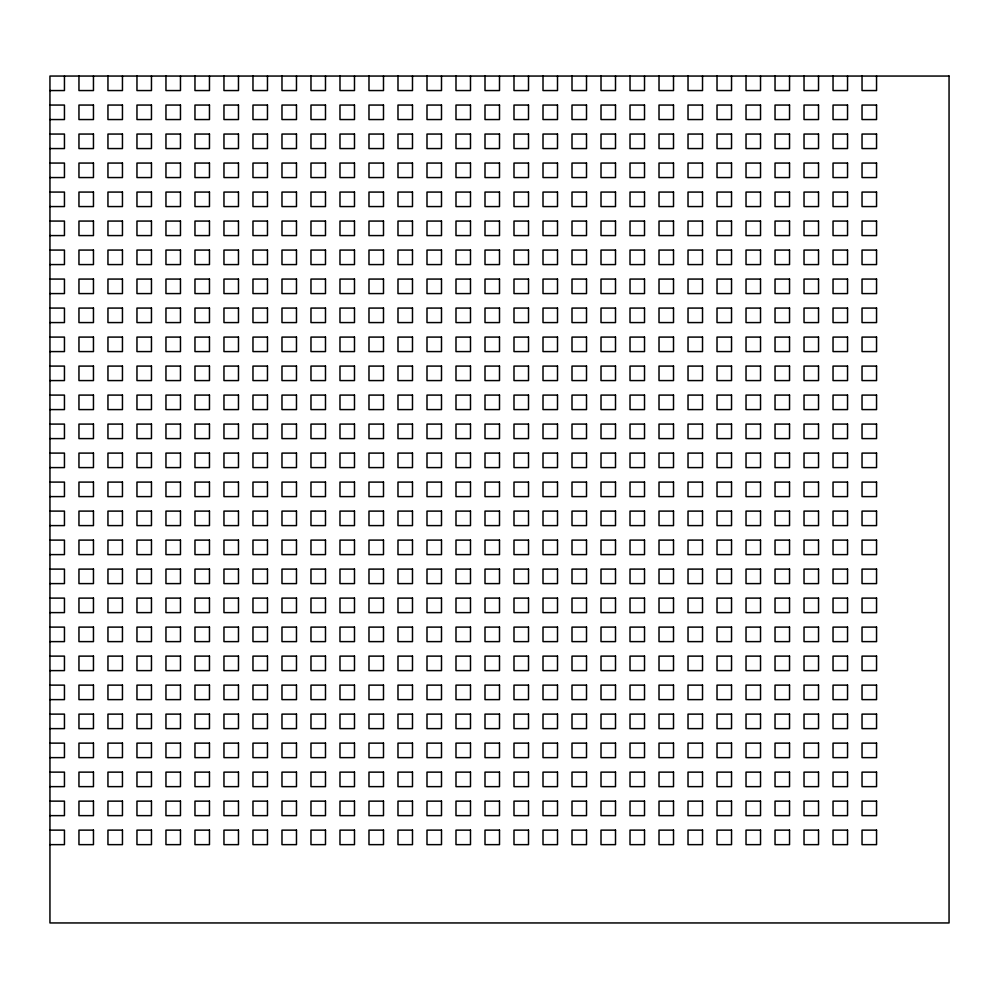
<?xml version="1.0" encoding="UTF-8"?>
<svg xmlns="http://www.w3.org/2000/svg" width="999" height="999" viewBox="0 0 999 999"><rect width="100%" height="100%" fill="white"/><g stroke="black" fill="none" stroke-linecap="round" stroke-linejoin="round"><path stroke-width="1.5" d="M49.95 90.559L64.448 90.559L64.448 76.049M49.95 105.057L64.448 105.057L64.448 119.555L49.95 119.555M49.95 134.053L64.448 134.053L64.448 148.564L49.95 148.564M49.95 163.062L64.448 163.062L64.448 177.56L49.95 177.56M49.95 192.07L64.448 192.07L64.448 206.568L49.95 206.568M49.95 221.066L64.448 221.066L64.448 235.577L49.95 235.577M49.95 250.075L64.448 250.075L64.448 264.573L49.95 264.573M49.95 279.071L64.448 279.071L64.448 293.581L49.95 293.581M49.95 308.079L64.448 308.079L64.448 322.577L49.95 322.577M49.95 337.088L64.448 337.088L64.448 351.586L49.95 351.586M49.95 366.084L64.448 366.084L64.448 380.582L49.95 380.582M49.95 395.092L64.448 395.092L64.448 409.59L49.95 409.59M49.95 424.088L64.448 424.088L64.448 438.598L49.95 438.598M49.95 453.096L64.448 453.096L64.448 467.594L49.95 467.594M49.95 482.092L64.448 482.092L64.448 496.603L49.95 496.603M49.95 511.101L64.448 511.101L64.448 525.599L49.95 525.599M49.95 540.109L64.448 540.109L64.448 554.607L49.95 554.607M49.95 569.105L64.448 569.105L64.448 583.603L49.95 583.603M49.95 598.114L64.448 598.114L64.448 612.612L49.95 612.612M49.95 627.11L64.448 627.11L64.448 641.62L49.95 641.62M49.95 656.118L64.448 656.118L64.448 670.616L49.95 670.616M49.95 685.127L64.448 685.127L64.448 699.625L49.95 699.625M49.95 714.123L64.448 714.123L64.448 728.621L49.95 728.621M49.95 743.131L64.448 743.131L64.448 757.629L49.95 757.629M49.95 772.127L64.448 772.127L64.448 786.638L49.95 786.638M49.95 801.136L64.448 801.136L64.448 815.634L49.95 815.634M49.95 830.132L64.448 830.132L64.448 844.642L49.95 844.642M876.548 76.049L876.548 90.559L862.037 90.559L862.037 76.049M847.539 76.049L847.539 90.559L833.041 90.559L833.041 76.049M818.531 76.049L818.531 90.559L804.033 90.559L804.033 76.049M789.535 76.049L789.535 90.559L775.037 90.559L775.037 76.049M760.526 76.049L760.526 90.559L746.028 90.559L746.028 76.049M731.53 76.049L731.53 90.559L717.02 90.559L717.02 76.049M702.522 76.049L702.522 90.559L688.024 90.559L688.024 76.049M673.513 76.049L673.513 90.559L659.015 90.559L659.015 76.049M644.517 76.049L644.517 90.559L630.019 90.559L630.019 76.049M615.509 76.049L615.509 90.559L601.011 90.559L601.011 76.049M586.513 76.049L586.513 90.559L572.002 90.559L572.002 76.049M557.504 76.049L557.504 90.559L543.006 90.559L543.006 76.049M528.508 76.049L528.508 90.559L513.998 90.559L513.998 76.049M499.5 76.049L499.5 90.559L485.002 90.559L485.002 76.049M470.492 76.049L470.492 90.559L455.994 90.559L455.994 76.049M441.496 76.049L441.496 90.559L426.998 90.559L426.998 76.049M412.487 76.049L412.487 90.559L397.989 90.559L397.989 76.049M383.491 76.049L383.491 90.559L368.981 90.559L368.981 76.049M354.483 76.049L354.483 90.559L339.985 90.559L339.985 76.049M325.487 76.049L325.487 90.559L310.976 90.559L310.976 76.049M296.478 76.049L296.478 90.559L281.98 90.559L281.98 76.049M267.47 76.049L267.47 90.559L252.972 90.559L252.972 76.049M238.474 76.049L238.474 90.559L223.963 90.559L223.963 76.049M209.465 76.049L209.465 90.559L194.967 90.559L194.967 76.049M180.469 76.049L180.469 90.559L165.959 90.559L165.959 76.049M151.461 76.049L151.461 90.559L136.963 90.559L136.963 76.049M122.452 76.049L122.452 90.559L107.954 90.559L107.954 76.049M93.456 76.049L93.456 90.559L78.958 90.559L78.958 76.049M949.05 76.049L49.95 76.049L49.95 922.951L949.05 922.951L949.05 76.049M93.456 105.057L78.958 105.057L78.958 119.555L93.456 119.555L93.456 105.057M122.452 105.057L107.954 105.057L107.954 119.555L122.452 119.555L122.452 105.057M151.461 105.057L136.963 105.057L136.963 119.555L151.461 119.555L151.461 105.057M180.469 105.057L165.959 105.057L165.959 119.555L180.469 119.555L180.469 105.057M209.465 105.057L194.967 105.057L194.967 119.555L209.465 119.555L209.465 105.057M238.474 105.057L223.963 105.057L223.963 119.555L238.474 119.555L238.474 105.057M267.47 105.057L252.972 105.057L252.972 119.555L267.47 119.555L267.47 105.057M296.478 105.057L281.98 105.057L281.98 119.555L296.478 119.555L296.478 105.057M325.487 105.057L310.976 105.057L310.976 119.555L325.487 119.555L325.487 105.057M354.483 105.057L339.985 105.057L339.985 119.555L354.483 119.555L354.483 105.057M383.491 105.057L368.981 105.057L368.981 119.555L383.491 119.555L383.491 105.057M412.487 105.057L397.989 105.057L397.989 119.555L412.487 119.555L412.487 105.057M441.496 105.057L426.998 105.057L426.998 119.555L441.496 119.555L441.496 105.057M470.492 105.057L455.994 105.057L455.994 119.555L470.492 119.555L470.492 105.057M499.5 105.057L485.002 105.057L485.002 119.555L499.5 119.555L499.5 105.057M528.508 105.057L513.998 105.057L513.998 119.555L528.508 119.555L528.508 105.057M557.504 105.057L543.006 105.057L543.006 119.555L557.504 119.555L557.504 105.057M586.513 105.057L572.002 105.057L572.002 119.555L586.513 119.555L586.513 105.057M615.509 105.057L601.011 105.057L601.011 119.555L615.509 119.555L615.509 105.057M644.517 105.057L630.019 105.057L630.019 119.555L644.517 119.555L644.517 105.057M673.513 105.057L659.015 105.057L659.015 119.555L673.513 119.555L673.513 105.057M702.522 105.057L688.024 105.057L688.024 119.555L702.522 119.555L702.522 105.057M731.53 105.057L717.02 105.057L717.02 119.555L731.53 119.555L731.53 105.057M760.526 105.057L746.028 105.057L746.028 119.555L760.526 119.555L760.526 105.057M789.535 105.057L775.037 105.057L775.037 119.555L789.535 119.555L789.535 105.057M818.531 105.057L804.033 105.057L804.033 119.555L818.531 119.555L818.531 105.057M847.539 105.057L833.041 105.057L833.041 119.555L847.539 119.555L847.539 105.057M876.548 105.057L862.037 105.057L862.037 119.555L876.548 119.555L876.548 105.057M93.456 134.053L78.958 134.053L78.958 148.564L93.456 148.564L93.456 134.053M122.452 134.053L107.954 134.053L107.954 148.564L122.452 148.564L122.452 134.053M151.461 134.053L136.963 134.053L136.963 148.564L151.461 148.564L151.461 134.053M180.469 134.053L165.959 134.053L165.959 148.564L180.469 148.564L180.469 134.053M209.465 134.053L194.967 134.053L194.967 148.564L209.465 148.564L209.465 134.053M238.474 134.053L223.963 134.053L223.963 148.564L238.474 148.564L238.474 134.053M267.47 134.053L252.972 134.053L252.972 148.564L267.47 148.564L267.47 134.053M296.478 134.053L281.98 134.053L281.98 148.564L296.478 148.564L296.478 134.053M325.487 134.053L310.976 134.053L310.976 148.564L325.487 148.564L325.487 134.053M354.483 134.053L339.985 134.053L339.985 148.564L354.483 148.564L354.483 134.053M383.491 134.053L368.981 134.053L368.981 148.564L383.491 148.564L383.491 134.053M412.487 134.053L397.989 134.053L397.989 148.564L412.487 148.564L412.487 134.053M441.496 134.053L426.998 134.053L426.998 148.564L441.496 148.564L441.496 134.053M470.492 134.053L455.994 134.053L455.994 148.564L470.492 148.564L470.492 134.053M499.5 134.053L485.002 134.053L485.002 148.564L499.5 148.564L499.5 134.053M528.508 134.053L513.998 134.053L513.998 148.564L528.508 148.564L528.508 134.053M557.504 134.053L543.006 134.053L543.006 148.564L557.504 148.564L557.504 134.053M586.513 134.053L572.002 134.053L572.002 148.564L586.513 148.564L586.513 134.053M615.509 134.053L601.011 134.053L601.011 148.564L615.509 148.564L615.509 134.053M644.517 134.053L630.019 134.053L630.019 148.564L644.517 148.564L644.517 134.053M673.513 134.053L659.015 134.053L659.015 148.564L673.513 148.564L673.513 134.053M702.522 134.053L688.024 134.053L688.024 148.564L702.522 148.564L702.522 134.053M731.53 134.053L717.02 134.053L717.02 148.564L731.53 148.564L731.53 134.053M760.526 134.053L746.028 134.053L746.028 148.564L760.526 148.564L760.526 134.053M789.535 134.053L775.037 134.053L775.037 148.564L789.535 148.564L789.535 134.053M818.531 134.053L804.033 134.053L804.033 148.564L818.531 148.564L818.531 134.053M847.539 134.053L833.041 134.053L833.041 148.564L847.539 148.564L847.539 134.053M876.548 134.053L862.037 134.053L862.037 148.564L876.548 148.564L876.548 134.053M93.456 163.062L78.958 163.062L78.958 177.56L93.456 177.56L93.456 163.062M122.452 163.062L107.954 163.062L107.954 177.56L122.452 177.56L122.452 163.062M151.461 163.062L136.963 163.062L136.963 177.56L151.461 177.56L151.461 163.062M180.469 163.062L165.959 163.062L165.959 177.56L180.469 177.56L180.469 163.062M209.465 163.062L194.967 163.062L194.967 177.56L209.465 177.56L209.465 163.062M238.474 163.062L223.963 163.062L223.963 177.56L238.474 177.56L238.474 163.062M267.47 163.062L252.972 163.062L252.972 177.56L267.47 177.56L267.47 163.062M296.478 163.062L281.98 163.062L281.98 177.56L296.478 177.56L296.478 163.062M325.487 163.062L310.976 163.062L310.976 177.56L325.487 177.56L325.487 163.062M354.483 163.062L339.985 163.062L339.985 177.56L354.483 177.56L354.483 163.062M383.491 163.062L368.981 163.062L368.981 177.56L383.491 177.56L383.491 163.062M412.487 163.062L397.989 163.062L397.989 177.56L412.487 177.56L412.487 163.062M441.496 163.062L426.998 163.062L426.998 177.56L441.496 177.56L441.496 163.062M470.492 163.062L455.994 163.062L455.994 177.56L470.492 177.56L470.492 163.062M499.5 163.062L485.002 163.062L485.002 177.56L499.5 177.56L499.5 163.062M528.508 163.062L513.998 163.062L513.998 177.56L528.508 177.56L528.508 163.062M557.504 163.062L543.006 163.062L543.006 177.56L557.504 177.56L557.504 163.062M586.513 163.062L572.002 163.062L572.002 177.56L586.513 177.56L586.513 163.062M615.509 163.062L601.011 163.062L601.011 177.56L615.509 177.56L615.509 163.062M644.517 163.062L630.019 163.062L630.019 177.56L644.517 177.56L644.517 163.062M673.513 163.062L659.015 163.062L659.015 177.56L673.513 177.56L673.513 163.062M702.522 163.062L688.024 163.062L688.024 177.56L702.522 177.56L702.522 163.062M731.53 163.062L717.02 163.062L717.02 177.56L731.53 177.56L731.53 163.062M760.526 163.062L746.028 163.062L746.028 177.56L760.526 177.56L760.526 163.062M789.535 163.062L775.037 163.062L775.037 177.56L789.535 177.56L789.535 163.062M818.531 163.062L804.033 163.062L804.033 177.56L818.531 177.56L818.531 163.062M847.539 163.062L833.041 163.062L833.041 177.56L847.539 177.56L847.539 163.062M876.548 163.062L862.037 163.062L862.037 177.56L876.548 177.56L876.548 163.062M93.456 192.07L78.958 192.07L78.958 206.568L93.456 206.568L93.456 192.07M122.452 192.07L107.954 192.07L107.954 206.568L122.452 206.568L122.452 192.07M151.461 192.07L136.963 192.07L136.963 206.568L151.461 206.568L151.461 192.07M180.469 192.07L165.959 192.07L165.959 206.568L180.469 206.568L180.469 192.07M209.465 192.07L194.967 192.07L194.967 206.568L209.465 206.568L209.465 192.07M238.474 192.07L223.963 192.07L223.963 206.568L238.474 206.568L238.474 192.07M267.47 192.07L252.972 192.07L252.972 206.568L267.47 206.568L267.47 192.07M296.478 192.07L281.98 192.07L281.98 206.568L296.478 206.568L296.478 192.07M325.487 192.07L310.976 192.07L310.976 206.568L325.487 206.568L325.487 192.07M354.483 192.07L339.985 192.07L339.985 206.568L354.483 206.568L354.483 192.07M383.491 192.07L368.981 192.07L368.981 206.568L383.491 206.568L383.491 192.07M412.487 192.07L397.989 192.07L397.989 206.568L412.487 206.568L412.487 192.07M441.496 192.07L426.998 192.07L426.998 206.568L441.496 206.568L441.496 192.07M470.492 192.07L455.994 192.07L455.994 206.568L470.492 206.568L470.492 192.07M499.5 192.07L485.002 192.07L485.002 206.568L499.5 206.568L499.5 192.07M528.508 192.07L513.998 192.07L513.998 206.568L528.508 206.568L528.508 192.07M557.504 192.07L543.006 192.07L543.006 206.568L557.504 206.568L557.504 192.07M586.513 192.07L572.002 192.07L572.002 206.568L586.513 206.568L586.513 192.07M615.509 192.07L601.011 192.07L601.011 206.568L615.509 206.568L615.509 192.07M644.517 192.07L630.019 192.07L630.019 206.568L644.517 206.568L644.517 192.07M673.513 192.07L659.015 192.07L659.015 206.568L673.513 206.568L673.513 192.07M702.522 192.07L688.024 192.07L688.024 206.568L702.522 206.568L702.522 192.07M731.53 192.07L717.02 192.07L717.02 206.568L731.53 206.568L731.53 192.07M760.526 192.07L746.028 192.07L746.028 206.568L760.526 206.568L760.526 192.07M789.535 192.07L775.037 192.07L775.037 206.568L789.535 206.568L789.535 192.07M818.531 192.07L804.033 192.07L804.033 206.568L818.531 206.568L818.531 192.07M847.539 192.07L833.041 192.07L833.041 206.568L847.539 206.568L847.539 192.07M876.548 192.07L862.037 192.07L862.037 206.568L876.548 206.568L876.548 192.07M93.456 221.066L78.958 221.066L78.958 235.577L93.456 235.577L93.456 221.066M122.452 221.066L107.954 221.066L107.954 235.577L122.452 235.577L122.452 221.066M151.461 221.066L136.963 221.066L136.963 235.577L151.461 235.577L151.461 221.066M180.469 221.066L165.959 221.066L165.959 235.577L180.469 235.577L180.469 221.066M209.465 221.066L194.967 221.066L194.967 235.577L209.465 235.577L209.465 221.066M238.474 221.066L223.963 221.066L223.963 235.577L238.474 235.577L238.474 221.066M267.47 221.066L252.972 221.066L252.972 235.577L267.47 235.577L267.47 221.066M296.478 221.066L281.98 221.066L281.98 235.577L296.478 235.577L296.478 221.066M325.487 221.066L310.976 221.066L310.976 235.577L325.487 235.577L325.487 221.066M354.483 221.066L339.985 221.066L339.985 235.577L354.483 235.577L354.483 221.066M383.491 221.066L368.981 221.066L368.981 235.577L383.491 235.577L383.491 221.066M412.487 221.066L397.989 221.066L397.989 235.577L412.487 235.577L412.487 221.066M441.496 221.066L426.998 221.066L426.998 235.577L441.496 235.577L441.496 221.066M470.492 221.066L455.994 221.066L455.994 235.577L470.492 235.577L470.492 221.066M499.5 221.066L485.002 221.066L485.002 235.577L499.5 235.577L499.5 221.066M528.508 221.066L513.998 221.066L513.998 235.577L528.508 235.577L528.508 221.066M557.504 221.066L543.006 221.066L543.006 235.577L557.504 235.577L557.504 221.066M586.513 221.066L572.002 221.066L572.002 235.577L586.513 235.577L586.513 221.066M615.509 221.066L601.011 221.066L601.011 235.577L615.509 235.577L615.509 221.066M644.517 221.066L630.019 221.066L630.019 235.577L644.517 235.577L644.517 221.066M673.513 221.066L659.015 221.066L659.015 235.577L673.513 235.577L673.513 221.066M702.522 221.066L688.024 221.066L688.024 235.577L702.522 235.577L702.522 221.066M731.53 221.066L717.02 221.066L717.02 235.577L731.53 235.577L731.53 221.066M760.526 221.066L746.028 221.066L746.028 235.577L760.526 235.577L760.526 221.066M789.535 221.066L775.037 221.066L775.037 235.577L789.535 235.577L789.535 221.066M818.531 221.066L804.033 221.066L804.033 235.577L818.531 235.577L818.531 221.066M847.539 221.066L833.041 221.066L833.041 235.577L847.539 235.577L847.539 221.066M876.548 221.066L862.037 221.066L862.037 235.577L876.548 235.577L876.548 221.066M93.456 250.075L78.958 250.075L78.958 264.573L93.456 264.573L93.456 250.075M122.452 250.075L107.954 250.075L107.954 264.573L122.452 264.573L122.452 250.075M151.461 250.075L136.963 250.075L136.963 264.573L151.461 264.573L151.461 250.075M180.469 250.075L165.959 250.075L165.959 264.573L180.469 264.573L180.469 250.075M209.465 250.075L194.967 250.075L194.967 264.573L209.465 264.573L209.465 250.075M238.474 250.075L223.963 250.075L223.963 264.573L238.474 264.573L238.474 250.075M267.47 250.075L252.972 250.075L252.972 264.573L267.47 264.573L267.47 250.075M296.478 250.075L281.98 250.075L281.98 264.573L296.478 264.573L296.478 250.075M325.487 250.075L310.976 250.075L310.976 264.573L325.487 264.573L325.487 250.075M354.483 250.075L339.985 250.075L339.985 264.573L354.483 264.573L354.483 250.075M383.491 250.075L368.981 250.075L368.981 264.573L383.491 264.573L383.491 250.075M412.487 250.075L397.989 250.075L397.989 264.573L412.487 264.573L412.487 250.075M441.496 250.075L426.998 250.075L426.998 264.573L441.496 264.573L441.496 250.075M470.492 250.075L455.994 250.075L455.994 264.573L470.492 264.573L470.492 250.075M499.5 250.075L485.002 250.075L485.002 264.573L499.5 264.573L499.5 250.075M528.508 250.075L513.998 250.075L513.998 264.573L528.508 264.573L528.508 250.075M557.504 250.075L543.006 250.075L543.006 264.573L557.504 264.573L557.504 250.075M586.513 250.075L572.002 250.075L572.002 264.573L586.513 264.573L586.513 250.075M615.509 250.075L601.011 250.075L601.011 264.573L615.509 264.573L615.509 250.075M644.517 250.075L630.019 250.075L630.019 264.573L644.517 264.573L644.517 250.075M673.513 250.075L659.015 250.075L659.015 264.573L673.513 264.573L673.513 250.075M702.522 250.075L688.024 250.075L688.024 264.573L702.522 264.573L702.522 250.075M731.53 250.075L717.02 250.075L717.02 264.573L731.53 264.573L731.53 250.075M760.526 250.075L746.028 250.075L746.028 264.573L760.526 264.573L760.526 250.075M789.535 250.075L775.037 250.075L775.037 264.573L789.535 264.573L789.535 250.075M818.531 250.075L804.033 250.075L804.033 264.573L818.531 264.573L818.531 250.075M847.539 250.075L833.041 250.075L833.041 264.573L847.539 264.573L847.539 250.075M876.548 250.075L862.037 250.075L862.037 264.573L876.548 264.573L876.548 250.075M93.456 279.071L78.958 279.071L78.958 293.581L93.456 293.581L93.456 279.071M122.452 279.071L107.954 279.071L107.954 293.581L122.452 293.581L122.452 279.071M151.461 279.071L136.963 279.071L136.963 293.581L151.461 293.581L151.461 279.071M180.469 279.071L165.959 279.071L165.959 293.581L180.469 293.581L180.469 279.071M209.465 279.071L194.967 279.071L194.967 293.581L209.465 293.581L209.465 279.071M238.474 279.071L223.963 279.071L223.963 293.581L238.474 293.581L238.474 279.071M267.47 279.071L252.972 279.071L252.972 293.581L267.47 293.581L267.47 279.071M296.478 279.071L281.98 279.071L281.98 293.581L296.478 293.581L296.478 279.071M325.487 279.071L310.976 279.071L310.976 293.581L325.487 293.581L325.487 279.071M354.483 279.071L339.985 279.071L339.985 293.581L354.483 293.581L354.483 279.071M383.491 279.071L368.981 279.071L368.981 293.581L383.491 293.581L383.491 279.071M412.487 279.071L397.989 279.071L397.989 293.581L412.487 293.581L412.487 279.071M441.496 279.071L426.998 279.071L426.998 293.581L441.496 293.581L441.496 279.071M470.492 279.071L455.994 279.071L455.994 293.581L470.492 293.581L470.492 279.071M499.5 279.071L485.002 279.071L485.002 293.581L499.5 293.581L499.5 279.071M528.508 279.071L513.998 279.071L513.998 293.581L528.508 293.581L528.508 279.071M557.504 279.071L543.006 279.071L543.006 293.581L557.504 293.581L557.504 279.071M586.513 279.071L572.002 279.071L572.002 293.581L586.513 293.581L586.513 279.071M615.509 279.071L601.011 279.071L601.011 293.581L615.509 293.581L615.509 279.071M644.517 279.071L630.019 279.071L630.019 293.581L644.517 293.581L644.517 279.071M673.513 279.071L659.015 279.071L659.015 293.581L673.513 293.581L673.513 279.071M702.522 279.071L688.024 279.071L688.024 293.581L702.522 293.581L702.522 279.071M731.53 279.071L717.02 279.071L717.02 293.581L731.53 293.581L731.53 279.071M760.526 279.071L746.028 279.071L746.028 293.581L760.526 293.581L760.526 279.071M789.535 279.071L775.037 279.071L775.037 293.581L789.535 293.581L789.535 279.071M818.531 279.071L804.033 279.071L804.033 293.581L818.531 293.581L818.531 279.071M847.539 279.071L833.041 279.071L833.041 293.581L847.539 293.581L847.539 279.071M876.548 279.071L862.037 279.071L862.037 293.581L876.548 293.581L876.548 279.071M93.456 308.079L78.958 308.079L78.958 322.577L93.456 322.577L93.456 308.079M122.452 308.079L107.954 308.079L107.954 322.577L122.452 322.577L122.452 308.079M151.461 308.079L136.963 308.079L136.963 322.577L151.461 322.577L151.461 308.079M180.469 308.079L165.959 308.079L165.959 322.577L180.469 322.577L180.469 308.079M209.465 308.079L194.967 308.079L194.967 322.577L209.465 322.577L209.465 308.079M238.474 308.079L223.963 308.079L223.963 322.577L238.474 322.577L238.474 308.079M267.47 308.079L252.972 308.079L252.972 322.577L267.47 322.577L267.47 308.079M296.478 308.079L281.98 308.079L281.98 322.577L296.478 322.577L296.478 308.079M325.487 308.079L310.976 308.079L310.976 322.577L325.487 322.577L325.487 308.079M354.483 308.079L339.985 308.079L339.985 322.577L354.483 322.577L354.483 308.079M383.491 308.079L368.981 308.079L368.981 322.577L383.491 322.577L383.491 308.079M412.487 308.079L397.989 308.079L397.989 322.577L412.487 322.577L412.487 308.079M441.496 308.079L426.998 308.079L426.998 322.577L441.496 322.577L441.496 308.079M470.492 308.079L455.994 308.079L455.994 322.577L470.492 322.577L470.492 308.079M499.5 308.079L485.002 308.079L485.002 322.577L499.5 322.577L499.5 308.079M528.508 308.079L513.998 308.079L513.998 322.577L528.508 322.577L528.508 308.079M557.504 308.079L543.006 308.079L543.006 322.577L557.504 322.577L557.504 308.079M586.513 308.079L572.002 308.079L572.002 322.577L586.513 322.577L586.513 308.079M615.509 308.079L601.011 308.079L601.011 322.577L615.509 322.577L615.509 308.079M644.517 308.079L630.019 308.079L630.019 322.577L644.517 322.577L644.517 308.079M673.513 308.079L659.015 308.079L659.015 322.577L673.513 322.577L673.513 308.079M702.522 308.079L688.024 308.079L688.024 322.577L702.522 322.577L702.522 308.079M731.53 308.079L717.02 308.079L717.02 322.577L731.53 322.577L731.53 308.079M760.526 308.079L746.028 308.079L746.028 322.577L760.526 322.577L760.526 308.079M789.535 308.079L775.037 308.079L775.037 322.577L789.535 322.577L789.535 308.079M818.531 308.079L804.033 308.079L804.033 322.577L818.531 322.577L818.531 308.079M847.539 308.079L833.041 308.079L833.041 322.577L847.539 322.577L847.539 308.079M876.548 308.079L862.037 308.079L862.037 322.577L876.548 322.577L876.548 308.079M93.456 337.088L78.958 337.088L78.958 351.586L93.456 351.586L93.456 337.088M122.452 337.088L107.954 337.088L107.954 351.586L122.452 351.586L122.452 337.088M151.461 337.088L136.963 337.088L136.963 351.586L151.461 351.586L151.461 337.088M180.469 337.088L165.959 337.088L165.959 351.586L180.469 351.586L180.469 337.088M209.465 337.088L194.967 337.088L194.967 351.586L209.465 351.586L209.465 337.088M238.474 337.088L223.963 337.088L223.963 351.586L238.474 351.586L238.474 337.088M267.47 337.088L252.972 337.088L252.972 351.586L267.47 351.586L267.47 337.088M296.478 337.088L281.98 337.088L281.98 351.586L296.478 351.586L296.478 337.088M325.487 337.088L310.976 337.088L310.976 351.586L325.487 351.586L325.487 337.088M354.483 337.088L339.985 337.088L339.985 351.586L354.483 351.586L354.483 337.088M383.491 337.088L368.981 337.088L368.981 351.586L383.491 351.586L383.491 337.088M412.487 337.088L397.989 337.088L397.989 351.586L412.487 351.586L412.487 337.088M441.496 337.088L426.998 337.088L426.998 351.586L441.496 351.586L441.496 337.088M470.492 337.088L455.994 337.088L455.994 351.586L470.492 351.586L470.492 337.088M499.5 337.088L485.002 337.088L485.002 351.586L499.5 351.586L499.5 337.088M528.508 337.088L513.998 337.088L513.998 351.586L528.508 351.586L528.508 337.088M557.504 337.088L543.006 337.088L543.006 351.586L557.504 351.586L557.504 337.088M586.513 337.088L572.002 337.088L572.002 351.586L586.513 351.586L586.513 337.088M615.509 337.088L601.011 337.088L601.011 351.586L615.509 351.586L615.509 337.088M644.517 337.088L630.019 337.088L630.019 351.586L644.517 351.586L644.517 337.088M673.513 337.088L659.015 337.088L659.015 351.586L673.513 351.586L673.513 337.088M702.522 337.088L688.024 337.088L688.024 351.586L702.522 351.586L702.522 337.088M731.53 337.088L717.02 337.088L717.02 351.586L731.53 351.586L731.53 337.088M760.526 337.088L746.028 337.088L746.028 351.586L760.526 351.586L760.526 337.088M789.535 337.088L775.037 337.088L775.037 351.586L789.535 351.586L789.535 337.088M818.531 337.088L804.033 337.088L804.033 351.586L818.531 351.586L818.531 337.088M847.539 337.088L833.041 337.088L833.041 351.586L847.539 351.586L847.539 337.088M876.548 337.088L862.037 337.088L862.037 351.586L876.548 351.586L876.548 337.088M93.456 366.084L78.958 366.084L78.958 380.582L93.456 380.582L93.456 366.084M122.452 366.084L107.954 366.084L107.954 380.582L122.452 380.582L122.452 366.084M151.461 366.084L136.963 366.084L136.963 380.582L151.461 380.582L151.461 366.084M180.469 366.084L165.959 366.084L165.959 380.582L180.469 380.582L180.469 366.084M209.465 366.084L194.967 366.084L194.967 380.582L209.465 380.582L209.465 366.084M238.474 366.084L223.963 366.084L223.963 380.582L238.474 380.582L238.474 366.084M267.47 366.084L252.972 366.084L252.972 380.582L267.47 380.582L267.47 366.084M296.478 366.084L281.98 366.084L281.98 380.582L296.478 380.582L296.478 366.084M325.487 366.084L310.976 366.084L310.976 380.582L325.487 380.582L325.487 366.084M354.483 366.084L339.985 366.084L339.985 380.582L354.483 380.582L354.483 366.084M383.491 366.084L368.981 366.084L368.981 380.582L383.491 380.582L383.491 366.084M412.487 366.084L397.989 366.084L397.989 380.582L412.487 380.582L412.487 366.084M441.496 366.084L426.998 366.084L426.998 380.582L441.496 380.582L441.496 366.084M470.492 366.084L455.994 366.084L455.994 380.582L470.492 380.582L470.492 366.084M499.5 366.084L485.002 366.084L485.002 380.582L499.5 380.582L499.5 366.084M528.508 366.084L513.998 366.084L513.998 380.582L528.508 380.582L528.508 366.084M557.504 366.084L543.006 366.084L543.006 380.582L557.504 380.582L557.504 366.084M586.513 366.084L572.002 366.084L572.002 380.582L586.513 380.582L586.513 366.084M615.509 366.084L601.011 366.084L601.011 380.582L615.509 380.582L615.509 366.084M644.517 366.084L630.019 366.084L630.019 380.582L644.517 380.582L644.517 366.084M673.513 366.084L659.015 366.084L659.015 380.582L673.513 380.582L673.513 366.084M702.522 366.084L688.024 366.084L688.024 380.582L702.522 380.582L702.522 366.084M731.53 366.084L717.02 366.084L717.02 380.582L731.53 380.582L731.53 366.084M760.526 366.084L746.028 366.084L746.028 380.582L760.526 380.582L760.526 366.084M789.535 366.084L775.037 366.084L775.037 380.582L789.535 380.582L789.535 366.084M818.531 366.084L804.033 366.084L804.033 380.582L818.531 380.582L818.531 366.084M847.539 366.084L833.041 366.084L833.041 380.582L847.539 380.582L847.539 366.084M876.548 366.084L862.037 366.084L862.037 380.582L876.548 380.582L876.548 366.084M93.456 395.092L78.958 395.092L78.958 409.59L93.456 409.59L93.456 395.092M122.452 395.092L107.954 395.092L107.954 409.59L122.452 409.59L122.452 395.092M151.461 395.092L136.963 395.092L136.963 409.59L151.461 409.59L151.461 395.092M180.469 395.092L165.959 395.092L165.959 409.59L180.469 409.59L180.469 395.092M209.465 395.092L194.967 395.092L194.967 409.59L209.465 409.59L209.465 395.092M238.474 395.092L223.963 395.092L223.963 409.59L238.474 409.59L238.474 395.092M267.47 395.092L252.972 395.092L252.972 409.59L267.47 409.59L267.47 395.092M296.478 395.092L281.98 395.092L281.98 409.59L296.478 409.59L296.478 395.092M325.487 395.092L310.976 395.092L310.976 409.59L325.487 409.59L325.487 395.092M354.483 395.092L339.985 395.092L339.985 409.59L354.483 409.59L354.483 395.092M383.491 395.092L368.981 395.092L368.981 409.59L383.491 409.59L383.491 395.092M412.487 395.092L397.989 395.092L397.989 409.59L412.487 409.59L412.487 395.092M441.496 395.092L426.998 395.092L426.998 409.59L441.496 409.59L441.496 395.092M470.492 395.092L455.994 395.092L455.994 409.59L470.492 409.59L470.492 395.092M499.5 395.092L485.002 395.092L485.002 409.59L499.5 409.59L499.5 395.092M528.508 395.092L513.998 395.092L513.998 409.59L528.508 409.59L528.508 395.092M557.504 395.092L543.006 395.092L543.006 409.59L557.504 409.59L557.504 395.092M586.513 395.092L572.002 395.092L572.002 409.59L586.513 409.59L586.513 395.092M615.509 395.092L601.011 395.092L601.011 409.59L615.509 409.59L615.509 395.092M644.517 395.092L630.019 395.092L630.019 409.59L644.517 409.59L644.517 395.092M673.513 395.092L659.015 395.092L659.015 409.59L673.513 409.59L673.513 395.092M702.522 395.092L688.024 395.092L688.024 409.59L702.522 409.59L702.522 395.092M731.53 395.092L717.02 395.092L717.02 409.59L731.53 409.59L731.53 395.092M760.526 395.092L746.028 395.092L746.028 409.59L760.526 409.59L760.526 395.092M789.535 395.092L775.037 395.092L775.037 409.59L789.535 409.59L789.535 395.092M818.531 395.092L804.033 395.092L804.033 409.59L818.531 409.59L818.531 395.092M847.539 395.092L833.041 395.092L833.041 409.59L847.539 409.59L847.539 395.092M876.548 395.092L862.037 395.092L862.037 409.59L876.548 409.59L876.548 395.092M93.456 424.088L78.958 424.088L78.958 438.598L93.456 438.598L93.456 424.088M122.452 424.088L107.954 424.088L107.954 438.598L122.452 438.598L122.452 424.088M151.461 424.088L136.963 424.088L136.963 438.598L151.461 438.598L151.461 424.088M180.469 424.088L165.959 424.088L165.959 438.598L180.469 438.598L180.469 424.088M209.465 424.088L194.967 424.088L194.967 438.598L209.465 438.598L209.465 424.088M238.474 424.088L223.963 424.088L223.963 438.598L238.474 438.598L238.474 424.088M267.47 424.088L252.972 424.088L252.972 438.598L267.47 438.598L267.47 424.088M296.478 424.088L281.98 424.088L281.98 438.598L296.478 438.598L296.478 424.088M325.487 424.088L310.976 424.088L310.976 438.598L325.487 438.598L325.487 424.088M354.483 424.088L339.985 424.088L339.985 438.598L354.483 438.598L354.483 424.088M383.491 424.088L368.981 424.088L368.981 438.598L383.491 438.598L383.491 424.088M412.487 424.088L397.989 424.088L397.989 438.598L412.487 438.598L412.487 424.088M441.496 424.088L426.998 424.088L426.998 438.598L441.496 438.598L441.496 424.088M470.492 424.088L455.994 424.088L455.994 438.598L470.492 438.598L470.492 424.088M499.5 424.088L485.002 424.088L485.002 438.598L499.5 438.598L499.5 424.088M528.508 424.088L513.998 424.088L513.998 438.598L528.508 438.598L528.508 424.088M557.504 424.088L543.006 424.088L543.006 438.598L557.504 438.598L557.504 424.088M586.513 424.088L572.002 424.088L572.002 438.598L586.513 438.598L586.513 424.088M615.509 424.088L601.011 424.088L601.011 438.598L615.509 438.598L615.509 424.088M644.517 424.088L630.019 424.088L630.019 438.598L644.517 438.598L644.517 424.088M673.513 424.088L659.015 424.088L659.015 438.598L673.513 438.598L673.513 424.088M702.522 424.088L688.024 424.088L688.024 438.598L702.522 438.598L702.522 424.088M731.53 424.088L717.02 424.088L717.02 438.598L731.53 438.598L731.53 424.088M760.526 424.088L746.028 424.088L746.028 438.598L760.526 438.598L760.526 424.088M789.535 424.088L775.037 424.088L775.037 438.598L789.535 438.598L789.535 424.088M818.531 424.088L804.033 424.088L804.033 438.598L818.531 438.598L818.531 424.088M847.539 424.088L833.041 424.088L833.041 438.598L847.539 438.598L847.539 424.088M876.548 424.088L862.037 424.088L862.037 438.598L876.548 438.598L876.548 424.088M93.456 453.096L78.958 453.096L78.958 467.594L93.456 467.594L93.456 453.096M122.452 453.096L107.954 453.096L107.954 467.594L122.452 467.594L122.452 453.096M151.461 453.096L136.963 453.096L136.963 467.594L151.461 467.594L151.461 453.096M180.469 453.096L165.959 453.096L165.959 467.594L180.469 467.594L180.469 453.096M209.465 453.096L194.967 453.096L194.967 467.594L209.465 467.594L209.465 453.096M238.474 453.096L223.963 453.096L223.963 467.594L238.474 467.594L238.474 453.096M267.47 453.096L252.972 453.096L252.972 467.594L267.47 467.594L267.47 453.096M296.478 453.096L281.98 453.096L281.98 467.594L296.478 467.594L296.478 453.096M325.487 453.096L310.976 453.096L310.976 467.594L325.487 467.594L325.487 453.096M354.483 453.096L339.985 453.096L339.985 467.594L354.483 467.594L354.483 453.096M383.491 453.096L368.981 453.096L368.981 467.594L383.491 467.594L383.491 453.096M412.487 453.096L397.989 453.096L397.989 467.594L412.487 467.594L412.487 453.096M441.496 453.096L426.998 453.096L426.998 467.594L441.496 467.594L441.496 453.096M470.492 453.096L455.994 453.096L455.994 467.594L470.492 467.594L470.492 453.096M499.5 453.096L485.002 453.096L485.002 467.594L499.5 467.594L499.5 453.096M528.508 453.096L513.998 453.096L513.998 467.594L528.508 467.594L528.508 453.096M557.504 453.096L543.006 453.096L543.006 467.594L557.504 467.594L557.504 453.096M586.513 453.096L572.002 453.096L572.002 467.594L586.513 467.594L586.513 453.096M615.509 453.096L601.011 453.096L601.011 467.594L615.509 467.594L615.509 453.096M644.517 453.096L630.019 453.096L630.019 467.594L644.517 467.594L644.517 453.096M673.513 453.096L659.015 453.096L659.015 467.594L673.513 467.594L673.513 453.096M702.522 453.096L688.024 453.096L688.024 467.594L702.522 467.594L702.522 453.096M731.53 453.096L717.02 453.096L717.02 467.594L731.53 467.594L731.53 453.096M760.526 453.096L746.028 453.096L746.028 467.594L760.526 467.594L760.526 453.096M789.535 453.096L775.037 453.096L775.037 467.594L789.535 467.594L789.535 453.096M818.531 453.096L804.033 453.096L804.033 467.594L818.531 467.594L818.531 453.096M847.539 453.096L833.041 453.096L833.041 467.594L847.539 467.594L847.539 453.096M876.548 453.096L862.037 453.096L862.037 467.594L876.548 467.594L876.548 453.096M93.456 482.092L78.958 482.092L78.958 496.603L93.456 496.603L93.456 482.092M122.452 482.092L107.954 482.092L107.954 496.603L122.452 496.603L122.452 482.092M151.461 482.092L136.963 482.092L136.963 496.603L151.461 496.603L151.461 482.092M180.469 482.092L165.959 482.092L165.959 496.603L180.469 496.603L180.469 482.092M209.465 482.092L194.967 482.092L194.967 496.603L209.465 496.603L209.465 482.092M238.474 482.092L223.963 482.092L223.963 496.603L238.474 496.603L238.474 482.092M267.47 482.092L252.972 482.092L252.972 496.603L267.47 496.603L267.47 482.092M296.478 482.092L281.98 482.092L281.98 496.603L296.478 496.603L296.478 482.092M325.487 482.092L310.976 482.092L310.976 496.603L325.487 496.603L325.487 482.092M354.483 482.092L339.985 482.092L339.985 496.603L354.483 496.603L354.483 482.092M383.491 482.092L368.981 482.092L368.981 496.603L383.491 496.603L383.491 482.092M412.487 482.092L397.989 482.092L397.989 496.603L412.487 496.603L412.487 482.092M441.496 482.092L426.998 482.092L426.998 496.603L441.496 496.603L441.496 482.092M470.492 482.092L455.994 482.092L455.994 496.603L470.492 496.603L470.492 482.092M499.5 482.092L485.002 482.092L485.002 496.603L499.5 496.603L499.5 482.092M528.508 482.092L513.998 482.092L513.998 496.603L528.508 496.603L528.508 482.092M557.504 482.092L543.006 482.092L543.006 496.603L557.504 496.603L557.504 482.092M586.513 482.092L572.002 482.092L572.002 496.603L586.513 496.603L586.513 482.092M615.509 482.092L601.011 482.092L601.011 496.603L615.509 496.603L615.509 482.092M644.517 482.092L630.019 482.092L630.019 496.603L644.517 496.603L644.517 482.092M673.513 482.092L659.015 482.092L659.015 496.603L673.513 496.603L673.513 482.092M702.522 482.092L688.024 482.092L688.024 496.603L702.522 496.603L702.522 482.092M731.53 482.092L717.02 482.092L717.02 496.603L731.53 496.603L731.53 482.092M760.526 482.092L746.028 482.092L746.028 496.603L760.526 496.603L760.526 482.092M789.535 482.092L775.037 482.092L775.037 496.603L789.535 496.603L789.535 482.092M818.531 482.092L804.033 482.092L804.033 496.603L818.531 496.603L818.531 482.092M847.539 482.092L833.041 482.092L833.041 496.603L847.539 496.603L847.539 482.092M876.548 482.092L862.037 482.092L862.037 496.603L876.548 496.603L876.548 482.092M93.456 511.101L78.958 511.101L78.958 525.599L93.456 525.599L93.456 511.101M122.452 511.101L107.954 511.101L107.954 525.599L122.452 525.599L122.452 511.101M151.461 511.101L136.963 511.101L136.963 525.599L151.461 525.599L151.461 511.101M180.469 511.101L165.959 511.101L165.959 525.599L180.469 525.599L180.469 511.101M209.465 511.101L194.967 511.101L194.967 525.599L209.465 525.599L209.465 511.101M238.474 511.101L223.963 511.101L223.963 525.599L238.474 525.599L238.474 511.101M267.47 511.101L252.972 511.101L252.972 525.599L267.47 525.599L267.47 511.101M296.478 511.101L281.98 511.101L281.98 525.599L296.478 525.599L296.478 511.101M325.487 511.101L310.976 511.101L310.976 525.599L325.487 525.599L325.487 511.101M354.483 511.101L339.985 511.101L339.985 525.599L354.483 525.599L354.483 511.101M383.491 511.101L368.981 511.101L368.981 525.599L383.491 525.599L383.491 511.101M412.487 511.101L397.989 511.101L397.989 525.599L412.487 525.599L412.487 511.101M441.496 511.101L426.998 511.101L426.998 525.599L441.496 525.599L441.496 511.101M470.492 511.101L455.994 511.101L455.994 525.599L470.492 525.599L470.492 511.101M499.5 511.101L485.002 511.101L485.002 525.599L499.5 525.599L499.5 511.101M528.508 511.101L513.998 511.101L513.998 525.599L528.508 525.599L528.508 511.101M557.504 511.101L543.006 511.101L543.006 525.599L557.504 525.599L557.504 511.101M586.513 511.101L572.002 511.101L572.002 525.599L586.513 525.599L586.513 511.101M615.509 511.101L601.011 511.101L601.011 525.599L615.509 525.599L615.509 511.101M644.517 511.101L630.019 511.101L630.019 525.599L644.517 525.599L644.517 511.101M673.513 511.101L659.015 511.101L659.015 525.599L673.513 525.599L673.513 511.101M702.522 511.101L688.024 511.101L688.024 525.599L702.522 525.599L702.522 511.101M731.53 511.101L717.02 511.101L717.02 525.599L731.53 525.599L731.53 511.101M760.526 511.101L746.028 511.101L746.028 525.599L760.526 525.599L760.526 511.101M789.535 511.101L775.037 511.101L775.037 525.599L789.535 525.599L789.535 511.101M818.531 511.101L804.033 511.101L804.033 525.599L818.531 525.599L818.531 511.101M847.539 511.101L833.041 511.101L833.041 525.599L847.539 525.599L847.539 511.101M876.548 511.101L862.037 511.101L862.037 525.599L876.548 525.599L876.548 511.101M93.456 540.109L78.958 540.109L78.958 554.607L93.456 554.607L93.456 540.109M122.452 540.109L107.954 540.109L107.954 554.607L122.452 554.607L122.452 540.109M151.461 540.109L136.963 540.109L136.963 554.607L151.461 554.607L151.461 540.109M180.469 540.109L165.959 540.109L165.959 554.607L180.469 554.607L180.469 540.109M209.465 540.109L194.967 540.109L194.967 554.607L209.465 554.607L209.465 540.109M238.474 540.109L223.963 540.109L223.963 554.607L238.474 554.607L238.474 540.109M267.47 540.109L252.972 540.109L252.972 554.607L267.47 554.607L267.47 540.109M296.478 540.109L281.98 540.109L281.98 554.607L296.478 554.607L296.478 540.109M325.487 540.109L310.976 540.109L310.976 554.607L325.487 554.607L325.487 540.109M354.483 540.109L339.985 540.109L339.985 554.607L354.483 554.607L354.483 540.109M383.491 540.109L368.981 540.109L368.981 554.607L383.491 554.607L383.491 540.109M412.487 540.109L397.989 540.109L397.989 554.607L412.487 554.607L412.487 540.109M441.496 540.109L426.998 540.109L426.998 554.607L441.496 554.607L441.496 540.109M470.492 540.109L455.994 540.109L455.994 554.607L470.492 554.607L470.492 540.109M499.5 540.109L485.002 540.109L485.002 554.607L499.5 554.607L499.5 540.109M528.508 540.109L513.998 540.109L513.998 554.607L528.508 554.607L528.508 540.109M557.504 540.109L543.006 540.109L543.006 554.607L557.504 554.607L557.504 540.109M586.513 540.109L572.002 540.109L572.002 554.607L586.513 554.607L586.513 540.109M615.509 540.109L601.011 540.109L601.011 554.607L615.509 554.607L615.509 540.109M644.517 540.109L630.019 540.109L630.019 554.607L644.517 554.607L644.517 540.109M673.513 540.109L659.015 540.109L659.015 554.607L673.513 554.607L673.513 540.109M702.522 540.109L688.024 540.109L688.024 554.607L702.522 554.607L702.522 540.109M731.53 540.109L717.02 540.109L717.02 554.607L731.53 554.607L731.53 540.109M760.526 540.109L746.028 540.109L746.028 554.607L760.526 554.607L760.526 540.109M789.535 540.109L775.037 540.109L775.037 554.607L789.535 554.607L789.535 540.109M818.531 540.109L804.033 540.109L804.033 554.607L818.531 554.607L818.531 540.109M847.539 540.109L833.041 540.109L833.041 554.607L847.539 554.607L847.539 540.109M876.548 540.109L862.037 540.109L862.037 554.607L876.548 554.607L876.548 540.109M93.456 569.105L78.958 569.105L78.958 583.603L93.456 583.603L93.456 569.105M122.452 569.105L107.954 569.105L107.954 583.603L122.452 583.603L122.452 569.105M151.461 569.105L136.963 569.105L136.963 583.603L151.461 583.603L151.461 569.105M180.469 569.105L165.959 569.105L165.959 583.603L180.469 583.603L180.469 569.105M209.465 569.105L194.967 569.105L194.967 583.603L209.465 583.603L209.465 569.105M238.474 569.105L223.963 569.105L223.963 583.603L238.474 583.603L238.474 569.105M267.47 569.105L252.972 569.105L252.972 583.603L267.47 583.603L267.47 569.105M296.478 569.105L281.98 569.105L281.98 583.603L296.478 583.603L296.478 569.105M325.487 569.105L310.976 569.105L310.976 583.603L325.487 583.603L325.487 569.105M354.483 569.105L339.985 569.105L339.985 583.603L354.483 583.603L354.483 569.105M383.491 569.105L368.981 569.105L368.981 583.603L383.491 583.603L383.491 569.105M412.487 569.105L397.989 569.105L397.989 583.603L412.487 583.603L412.487 569.105M441.496 569.105L426.998 569.105L426.998 583.603L441.496 583.603L441.496 569.105M470.492 569.105L455.994 569.105L455.994 583.603L470.492 583.603L470.492 569.105M499.5 569.105L485.002 569.105L485.002 583.603L499.5 583.603L499.5 569.105M528.508 569.105L513.998 569.105L513.998 583.603L528.508 583.603L528.508 569.105M557.504 569.105L543.006 569.105L543.006 583.603L557.504 583.603L557.504 569.105M586.513 569.105L572.002 569.105L572.002 583.603L586.513 583.603L586.513 569.105M615.509 569.105L601.011 569.105L601.011 583.603L615.509 583.603L615.509 569.105M644.517 569.105L630.019 569.105L630.019 583.603L644.517 583.603L644.517 569.105M673.513 569.105L659.015 569.105L659.015 583.603L673.513 583.603L673.513 569.105M702.522 569.105L688.024 569.105L688.024 583.603L702.522 583.603L702.522 569.105M731.53 569.105L717.02 569.105L717.02 583.603L731.53 583.603L731.53 569.105M760.526 569.105L746.028 569.105L746.028 583.603L760.526 583.603L760.526 569.105M789.535 569.105L775.037 569.105L775.037 583.603L789.535 583.603L789.535 569.105M818.531 569.105L804.033 569.105L804.033 583.603L818.531 583.603L818.531 569.105M847.539 569.105L833.041 569.105L833.041 583.603L847.539 583.603L847.539 569.105M876.548 569.105L862.037 569.105L862.037 583.603L876.548 583.603L876.548 569.105M93.456 598.114L78.958 598.114L78.958 612.612L93.456 612.612L93.456 598.114M122.452 598.114L107.954 598.114L107.954 612.612L122.452 612.612L122.452 598.114M151.461 598.114L136.963 598.114L136.963 612.612L151.461 612.612L151.461 598.114M180.469 598.114L165.959 598.114L165.959 612.612L180.469 612.612L180.469 598.114M209.465 598.114L194.967 598.114L194.967 612.612L209.465 612.612L209.465 598.114M238.474 598.114L223.963 598.114L223.963 612.612L238.474 612.612L238.474 598.114M267.47 598.114L252.972 598.114L252.972 612.612L267.47 612.612L267.47 598.114M296.478 598.114L281.98 598.114L281.98 612.612L296.478 612.612L296.478 598.114M325.487 598.114L310.976 598.114L310.976 612.612L325.487 612.612L325.487 598.114M354.483 598.114L339.985 598.114L339.985 612.612L354.483 612.612L354.483 598.114M383.491 598.114L368.981 598.114L368.981 612.612L383.491 612.612L383.491 598.114M412.487 598.114L397.989 598.114L397.989 612.612L412.487 612.612L412.487 598.114M441.496 598.114L426.998 598.114L426.998 612.612L441.496 612.612L441.496 598.114M470.492 598.114L455.994 598.114L455.994 612.612L470.492 612.612L470.492 598.114M499.5 598.114L485.002 598.114L485.002 612.612L499.5 612.612L499.5 598.114M528.508 598.114L513.998 598.114L513.998 612.612L528.508 612.612L528.508 598.114M557.504 598.114L543.006 598.114L543.006 612.612L557.504 612.612L557.504 598.114M586.513 598.114L572.002 598.114L572.002 612.612L586.513 612.612L586.513 598.114M615.509 598.114L601.011 598.114L601.011 612.612L615.509 612.612L615.509 598.114M644.517 598.114L630.019 598.114L630.019 612.612L644.517 612.612L644.517 598.114M673.513 598.114L659.015 598.114L659.015 612.612L673.513 612.612L673.513 598.114M702.522 598.114L688.024 598.114L688.024 612.612L702.522 612.612L702.522 598.114M731.53 598.114L717.02 598.114L717.02 612.612L731.53 612.612L731.53 598.114M760.526 598.114L746.028 598.114L746.028 612.612L760.526 612.612L760.526 598.114M789.535 598.114L775.037 598.114L775.037 612.612L789.535 612.612L789.535 598.114M818.531 598.114L804.033 598.114L804.033 612.612L818.531 612.612L818.531 598.114M847.539 598.114L833.041 598.114L833.041 612.612L847.539 612.612L847.539 598.114M876.548 598.114L862.037 598.114L862.037 612.612L876.548 612.612L876.548 598.114M93.456 627.11L78.958 627.11L78.958 641.62L93.456 641.62L93.456 627.11M122.452 627.11L107.954 627.11L107.954 641.62L122.452 641.62L122.452 627.11M151.461 627.11L136.963 627.11L136.963 641.62L151.461 641.62L151.461 627.11M180.469 627.11L165.959 627.11L165.959 641.62L180.469 641.62L180.469 627.11M209.465 627.11L194.967 627.11L194.967 641.62L209.465 641.62L209.465 627.11M238.474 627.11L223.963 627.11L223.963 641.62L238.474 641.62L238.474 627.11M267.47 627.11L252.972 627.11L252.972 641.62L267.47 641.62L267.47 627.11M296.478 627.11L281.98 627.11L281.98 641.62L296.478 641.62L296.478 627.11M325.487 627.11L310.976 627.11L310.976 641.62L325.487 641.62L325.487 627.11M354.483 627.11L339.985 627.11L339.985 641.62L354.483 641.62L354.483 627.11M383.491 627.11L368.981 627.11L368.981 641.62L383.491 641.62L383.491 627.11M412.487 627.11L397.989 627.11L397.989 641.62L412.487 641.62L412.487 627.11M441.496 627.11L426.998 627.11L426.998 641.62L441.496 641.62L441.496 627.11M470.492 627.11L455.994 627.11L455.994 641.62L470.492 641.62L470.492 627.11M499.5 627.11L485.002 627.11L485.002 641.62L499.5 641.62L499.5 627.11M528.508 627.11L513.998 627.11L513.998 641.62L528.508 641.62L528.508 627.11M557.504 627.11L543.006 627.11L543.006 641.62L557.504 641.62L557.504 627.11M586.513 627.11L572.002 627.11L572.002 641.62L586.513 641.62L586.513 627.11M615.509 627.11L601.011 627.11L601.011 641.62L615.509 641.62L615.509 627.11M644.517 627.11L630.019 627.11L630.019 641.62L644.517 641.62L644.517 627.11M673.513 627.11L659.015 627.11L659.015 641.62L673.513 641.62L673.513 627.11M702.522 627.11L688.024 627.11L688.024 641.62L702.522 641.62L702.522 627.11M731.53 627.11L717.02 627.11L717.02 641.62L731.53 641.62L731.53 627.11M760.526 627.11L746.028 627.11L746.028 641.62L760.526 641.62L760.526 627.11M789.535 627.11L775.037 627.11L775.037 641.62L789.535 641.62L789.535 627.11M818.531 627.11L804.033 627.11L804.033 641.62L818.531 641.62L818.531 627.11M847.539 627.11L833.041 627.11L833.041 641.62L847.539 641.62L847.539 627.11M876.548 627.11L862.037 627.11L862.037 641.62L876.548 641.62L876.548 627.11M93.456 656.118L78.958 656.118L78.958 670.616L93.456 670.616L93.456 656.118M122.452 656.118L107.954 656.118L107.954 670.616L122.452 670.616L122.452 656.118M151.461 656.118L136.963 656.118L136.963 670.616L151.461 670.616L151.461 656.118M180.469 656.118L165.959 656.118L165.959 670.616L180.469 670.616L180.469 656.118M209.465 656.118L194.967 656.118L194.967 670.616L209.465 670.616L209.465 656.118M238.474 656.118L223.963 656.118L223.963 670.616L238.474 670.616L238.474 656.118M267.47 656.118L252.972 656.118L252.972 670.616L267.47 670.616L267.47 656.118M296.478 656.118L281.98 656.118L281.98 670.616L296.478 670.616L296.478 656.118M325.487 656.118L310.976 656.118L310.976 670.616L325.487 670.616L325.487 656.118M354.483 656.118L339.985 656.118L339.985 670.616L354.483 670.616L354.483 656.118M383.491 656.118L368.981 656.118L368.981 670.616L383.491 670.616L383.491 656.118M412.487 656.118L397.989 656.118L397.989 670.616L412.487 670.616L412.487 656.118M441.496 656.118L426.998 656.118L426.998 670.616L441.496 670.616L441.496 656.118M470.492 656.118L455.994 656.118L455.994 670.616L470.492 670.616L470.492 656.118M499.5 656.118L485.002 656.118L485.002 670.616L499.5 670.616L499.5 656.118M528.508 656.118L513.998 656.118L513.998 670.616L528.508 670.616L528.508 656.118M557.504 656.118L543.006 656.118L543.006 670.616L557.504 670.616L557.504 656.118M586.513 656.118L572.002 656.118L572.002 670.616L586.513 670.616L586.513 656.118M615.509 656.118L601.011 656.118L601.011 670.616L615.509 670.616L615.509 656.118M644.517 656.118L630.019 656.118L630.019 670.616L644.517 670.616L644.517 656.118M673.513 656.118L659.015 656.118L659.015 670.616L673.513 670.616L673.513 656.118M702.522 656.118L688.024 656.118L688.024 670.616L702.522 670.616L702.522 656.118M731.53 656.118L717.02 656.118L717.02 670.616L731.53 670.616L731.53 656.118M760.526 656.118L746.028 656.118L746.028 670.616L760.526 670.616L760.526 656.118M789.535 656.118L775.037 656.118L775.037 670.616L789.535 670.616L789.535 656.118M818.531 656.118L804.033 656.118L804.033 670.616L818.531 670.616L818.531 656.118M847.539 656.118L833.041 656.118L833.041 670.616L847.539 670.616L847.539 656.118M876.548 656.118L862.037 656.118L862.037 670.616L876.548 670.616L876.548 656.118M93.456 685.127L78.958 685.127L78.958 699.625L93.456 699.625L93.456 685.127M122.452 685.127L107.954 685.127L107.954 699.625L122.452 699.625L122.452 685.127M151.461 685.127L136.963 685.127L136.963 699.625L151.461 699.625L151.461 685.127M180.469 685.127L165.959 685.127L165.959 699.625L180.469 699.625L180.469 685.127M209.465 685.127L194.967 685.127L194.967 699.625L209.465 699.625L209.465 685.127M238.474 685.127L223.963 685.127L223.963 699.625L238.474 699.625L238.474 685.127M267.47 685.127L252.972 685.127L252.972 699.625L267.47 699.625L267.47 685.127M296.478 685.127L281.98 685.127L281.98 699.625L296.478 699.625L296.478 685.127M325.487 685.127L310.976 685.127L310.976 699.625L325.487 699.625L325.487 685.127M354.483 685.127L339.985 685.127L339.985 699.625L354.483 699.625L354.483 685.127M383.491 685.127L368.981 685.127L368.981 699.625L383.491 699.625L383.491 685.127M412.487 685.127L397.989 685.127L397.989 699.625L412.487 699.625L412.487 685.127M441.496 685.127L426.998 685.127L426.998 699.625L441.496 699.625L441.496 685.127M470.492 685.127L455.994 685.127L455.994 699.625L470.492 699.625L470.492 685.127M499.5 685.127L485.002 685.127L485.002 699.625L499.5 699.625L499.5 685.127M528.508 685.127L513.998 685.127L513.998 699.625L528.508 699.625L528.508 685.127M557.504 685.127L543.006 685.127L543.006 699.625L557.504 699.625L557.504 685.127M586.513 685.127L572.002 685.127L572.002 699.625L586.513 699.625L586.513 685.127M615.509 685.127L601.011 685.127L601.011 699.625L615.509 699.625L615.509 685.127M644.517 685.127L630.019 685.127L630.019 699.625L644.517 699.625L644.517 685.127M673.513 685.127L659.015 685.127L659.015 699.625L673.513 699.625L673.513 685.127M702.522 685.127L688.024 685.127L688.024 699.625L702.522 699.625L702.522 685.127M731.53 685.127L717.02 685.127L717.02 699.625L731.53 699.625L731.53 685.127M760.526 685.127L746.028 685.127L746.028 699.625L760.526 699.625L760.526 685.127M789.535 685.127L775.037 685.127L775.037 699.625L789.535 699.625L789.535 685.127M818.531 685.127L804.033 685.127L804.033 699.625L818.531 699.625L818.531 685.127M847.539 685.127L833.041 685.127L833.041 699.625L847.539 699.625L847.539 685.127M876.548 685.127L862.037 685.127L862.037 699.625L876.548 699.625L876.548 685.127M93.456 714.123L78.958 714.123L78.958 728.621L93.456 728.621L93.456 714.123M122.452 714.123L107.954 714.123L107.954 728.621L122.452 728.621L122.452 714.123M151.461 714.123L136.963 714.123L136.963 728.621L151.461 728.621L151.461 714.123M180.469 714.123L165.959 714.123L165.959 728.621L180.469 728.621L180.469 714.123M209.465 714.123L194.967 714.123L194.967 728.621L209.465 728.621L209.465 714.123M238.474 714.123L223.963 714.123L223.963 728.621L238.474 728.621L238.474 714.123M267.47 714.123L252.972 714.123L252.972 728.621L267.47 728.621L267.47 714.123M296.478 714.123L281.98 714.123L281.98 728.621L296.478 728.621L296.478 714.123M325.487 714.123L310.976 714.123L310.976 728.621L325.487 728.621L325.487 714.123M354.483 714.123L339.985 714.123L339.985 728.621L354.483 728.621L354.483 714.123M383.491 714.123L368.981 714.123L368.981 728.621L383.491 728.621L383.491 714.123M412.487 714.123L397.989 714.123L397.989 728.621L412.487 728.621L412.487 714.123M441.496 714.123L426.998 714.123L426.998 728.621L441.496 728.621L441.496 714.123M470.492 714.123L455.994 714.123L455.994 728.621L470.492 728.621L470.492 714.123M499.5 714.123L485.002 714.123L485.002 728.621L499.5 728.621L499.5 714.123M528.508 714.123L513.998 714.123L513.998 728.621L528.508 728.621L528.508 714.123M557.504 714.123L543.006 714.123L543.006 728.621L557.504 728.621L557.504 714.123M586.513 714.123L572.002 714.123L572.002 728.621L586.513 728.621L586.513 714.123M615.509 714.123L601.011 714.123L601.011 728.621L615.509 728.621L615.509 714.123M644.517 714.123L630.019 714.123L630.019 728.621L644.517 728.621L644.517 714.123M673.513 714.123L659.015 714.123L659.015 728.621L673.513 728.621L673.513 714.123M702.522 714.123L688.024 714.123L688.024 728.621L702.522 728.621L702.522 714.123M731.53 714.123L717.02 714.123L717.02 728.621L731.53 728.621L731.53 714.123M760.526 714.123L746.028 714.123L746.028 728.621L760.526 728.621L760.526 714.123M789.535 714.123L775.037 714.123L775.037 728.621L789.535 728.621L789.535 714.123M818.531 714.123L804.033 714.123L804.033 728.621L818.531 728.621L818.531 714.123M847.539 714.123L833.041 714.123L833.041 728.621L847.539 728.621L847.539 714.123M876.548 714.123L862.037 714.123L862.037 728.621L876.548 728.621L876.548 714.123M93.456 743.131L78.958 743.131L78.958 757.629L93.456 757.629L93.456 743.131M122.452 743.131L107.954 743.131L107.954 757.629L122.452 757.629L122.452 743.131M151.461 743.131L136.963 743.131L136.963 757.629L151.461 757.629L151.461 743.131M180.469 743.131L165.959 743.131L165.959 757.629L180.469 757.629L180.469 743.131M209.465 743.131L194.967 743.131L194.967 757.629L209.465 757.629L209.465 743.131M238.474 743.131L223.963 743.131L223.963 757.629L238.474 757.629L238.474 743.131M267.47 743.131L252.972 743.131L252.972 757.629L267.47 757.629L267.47 743.131M296.478 743.131L281.98 743.131L281.98 757.629L296.478 757.629L296.478 743.131M325.487 743.131L310.976 743.131L310.976 757.629L325.487 757.629L325.487 743.131M354.483 743.131L339.985 743.131L339.985 757.629L354.483 757.629L354.483 743.131M383.491 743.131L368.981 743.131L368.981 757.629L383.491 757.629L383.491 743.131M412.487 743.131L397.989 743.131L397.989 757.629L412.487 757.629L412.487 743.131M441.496 743.131L426.998 743.131L426.998 757.629L441.496 757.629L441.496 743.131M470.492 743.131L455.994 743.131L455.994 757.629L470.492 757.629L470.492 743.131M499.5 743.131L485.002 743.131L485.002 757.629L499.5 757.629L499.5 743.131M528.508 743.131L513.998 743.131L513.998 757.629L528.508 757.629L528.508 743.131M557.504 743.131L543.006 743.131L543.006 757.629L557.504 757.629L557.504 743.131M586.513 743.131L572.002 743.131L572.002 757.629L586.513 757.629L586.513 743.131M615.509 743.131L601.011 743.131L601.011 757.629L615.509 757.629L615.509 743.131M644.517 743.131L630.019 743.131L630.019 757.629L644.517 757.629L644.517 743.131M673.513 743.131L659.015 743.131L659.015 757.629L673.513 757.629L673.513 743.131M702.522 743.131L688.024 743.131L688.024 757.629L702.522 757.629L702.522 743.131M731.53 743.131L717.02 743.131L717.02 757.629L731.53 757.629L731.53 743.131M760.526 743.131L746.028 743.131L746.028 757.629L760.526 757.629L760.526 743.131M789.535 743.131L775.037 743.131L775.037 757.629L789.535 757.629L789.535 743.131M818.531 743.131L804.033 743.131L804.033 757.629L818.531 757.629L818.531 743.131M847.539 743.131L833.041 743.131L833.041 757.629L847.539 757.629L847.539 743.131M876.548 743.131L862.037 743.131L862.037 757.629L876.548 757.629L876.548 743.131M93.456 772.127L78.958 772.127L78.958 786.638L93.456 786.638L93.456 772.127M122.452 772.127L107.954 772.127L107.954 786.638L122.452 786.638L122.452 772.127M151.461 772.127L136.963 772.127L136.963 786.638L151.461 786.638L151.461 772.127M180.469 772.127L165.959 772.127L165.959 786.638L180.469 786.638L180.469 772.127M209.465 772.127L194.967 772.127L194.967 786.638L209.465 786.638L209.465 772.127M238.474 772.127L223.963 772.127L223.963 786.638L238.474 786.638L238.474 772.127M267.47 772.127L252.972 772.127L252.972 786.638L267.47 786.638L267.47 772.127M296.478 772.127L281.98 772.127L281.98 786.638L296.478 786.638L296.478 772.127M325.487 772.127L310.976 772.127L310.976 786.638L325.487 786.638L325.487 772.127M354.483 772.127L339.985 772.127L339.985 786.638L354.483 786.638L354.483 772.127M383.491 772.127L368.981 772.127L368.981 786.638L383.491 786.638L383.491 772.127M412.487 772.127L397.989 772.127L397.989 786.638L412.487 786.638L412.487 772.127M441.496 772.127L426.998 772.127L426.998 786.638L441.496 786.638L441.496 772.127M470.492 772.127L455.994 772.127L455.994 786.638L470.492 786.638L470.492 772.127M499.5 772.127L485.002 772.127L485.002 786.638L499.5 786.638L499.5 772.127M528.508 772.127L513.998 772.127L513.998 786.638L528.508 786.638L528.508 772.127M557.504 772.127L543.006 772.127L543.006 786.638L557.504 786.638L557.504 772.127M586.513 772.127L572.002 772.127L572.002 786.638L586.513 786.638L586.513 772.127M615.509 772.127L601.011 772.127L601.011 786.638L615.509 786.638L615.509 772.127M644.517 772.127L630.019 772.127L630.019 786.638L644.517 786.638L644.517 772.127M673.513 772.127L659.015 772.127L659.015 786.638L673.513 786.638L673.513 772.127M702.522 772.127L688.024 772.127L688.024 786.638L702.522 786.638L702.522 772.127M731.53 772.127L717.02 772.127L717.02 786.638L731.53 786.638L731.53 772.127M760.526 772.127L746.028 772.127L746.028 786.638L760.526 786.638L760.526 772.127M789.535 772.127L775.037 772.127L775.037 786.638L789.535 786.638L789.535 772.127M818.531 772.127L804.033 772.127L804.033 786.638L818.531 786.638L818.531 772.127M847.539 772.127L833.041 772.127L833.041 786.638L847.539 786.638L847.539 772.127M876.548 772.127L862.037 772.127L862.037 786.638L876.548 786.638L876.548 772.127M93.456 801.136L78.958 801.136L78.958 815.634L93.456 815.634L93.456 801.136M122.452 801.136L107.954 801.136L107.954 815.634L122.452 815.634L122.452 801.136M151.461 801.136L136.963 801.136L136.963 815.634L151.461 815.634L151.461 801.136M180.469 801.136L165.959 801.136L165.959 815.634L180.469 815.634L180.469 801.136M209.465 801.136L194.967 801.136L194.967 815.634L209.465 815.634L209.465 801.136M238.474 801.136L223.963 801.136L223.963 815.634L238.474 815.634L238.474 801.136M267.47 801.136L252.972 801.136L252.972 815.634L267.47 815.634L267.47 801.136M296.478 801.136L281.98 801.136L281.98 815.634L296.478 815.634L296.478 801.136M325.487 801.136L310.976 801.136L310.976 815.634L325.487 815.634L325.487 801.136M354.483 801.136L339.985 801.136L339.985 815.634L354.483 815.634L354.483 801.136M383.491 801.136L368.981 801.136L368.981 815.634L383.491 815.634L383.491 801.136M412.487 801.136L397.989 801.136L397.989 815.634L412.487 815.634L412.487 801.136M441.496 801.136L426.998 801.136L426.998 815.634L441.496 815.634L441.496 801.136M470.492 801.136L455.994 801.136L455.994 815.634L470.492 815.634L470.492 801.136M499.5 801.136L485.002 801.136L485.002 815.634L499.5 815.634L499.5 801.136M528.508 801.136L513.998 801.136L513.998 815.634L528.508 815.634L528.508 801.136M557.504 801.136L543.006 801.136L543.006 815.634L557.504 815.634L557.504 801.136M586.513 801.136L572.002 801.136L572.002 815.634L586.513 815.634L586.513 801.136M615.509 801.136L601.011 801.136L601.011 815.634L615.509 815.634L615.509 801.136M644.517 801.136L630.019 801.136L630.019 815.634L644.517 815.634L644.517 801.136M673.513 801.136L659.015 801.136L659.015 815.634L673.513 815.634L673.513 801.136M702.522 801.136L688.024 801.136L688.024 815.634L702.522 815.634L702.522 801.136M731.53 801.136L717.02 801.136L717.02 815.634L731.53 815.634L731.53 801.136M760.526 801.136L746.028 801.136L746.028 815.634L760.526 815.634L760.526 801.136M789.535 801.136L775.037 801.136L775.037 815.634L789.535 815.634L789.535 801.136M818.531 801.136L804.033 801.136L804.033 815.634L818.531 815.634L818.531 801.136M847.539 801.136L833.041 801.136L833.041 815.634L847.539 815.634L847.539 801.136M876.548 801.136L862.037 801.136L862.037 815.634L876.548 815.634L876.548 801.136M93.456 830.132L78.958 830.132L78.958 844.642L93.456 844.642L93.456 830.132M122.452 830.132L107.954 830.132L107.954 844.642L122.452 844.642L122.452 830.132M151.461 830.132L136.963 830.132L136.963 844.642L151.461 844.642L151.461 830.132M180.469 830.132L165.959 830.132L165.959 844.642L180.469 844.642L180.469 830.132M209.465 830.132L194.967 830.132L194.967 844.642L209.465 844.642L209.465 830.132M238.474 830.132L223.963 830.132L223.963 844.642L238.474 844.642L238.474 830.132M267.47 830.132L252.972 830.132L252.972 844.642L267.47 844.642L267.47 830.132M296.478 830.132L281.98 830.132L281.98 844.642L296.478 844.642L296.478 830.132M325.487 830.132L310.976 830.132L310.976 844.642L325.487 844.642L325.487 830.132M354.483 830.132L339.985 830.132L339.985 844.642L354.483 844.642L354.483 830.132M383.491 830.132L368.981 830.132L368.981 844.642L383.491 844.642L383.491 830.132M412.487 830.132L397.989 830.132L397.989 844.642L412.487 844.642L412.487 830.132M441.496 830.132L426.998 830.132L426.998 844.642L441.496 844.642L441.496 830.132M470.492 830.132L455.994 830.132L455.994 844.642L470.492 844.642L470.492 830.132M499.5 830.132L485.002 830.132L485.002 844.642L499.5 844.642L499.5 830.132M528.508 830.132L513.998 830.132L513.998 844.642L528.508 844.642L528.508 830.132M557.504 830.132L543.006 830.132L543.006 844.642L557.504 844.642L557.504 830.132M586.513 830.132L572.002 830.132L572.002 844.642L586.513 844.642L586.513 830.132M615.509 830.132L601.011 830.132L601.011 844.642L615.509 844.642L615.509 830.132M644.517 830.132L630.019 830.132L630.019 844.642L644.517 844.642L644.517 830.132M673.513 830.132L659.015 830.132L659.015 844.642L673.513 844.642L673.513 830.132M702.522 830.132L688.024 830.132L688.024 844.642L702.522 844.642L702.522 830.132M731.53 830.132L717.02 830.132L717.02 844.642L731.53 844.642L731.53 830.132M760.526 830.132L746.028 830.132L746.028 844.642L760.526 844.642L760.526 830.132M789.535 830.132L775.037 830.132L775.037 844.642L789.535 844.642L789.535 830.132M818.531 830.132L804.033 830.132L804.033 844.642L818.531 844.642L818.531 830.132M847.539 830.132L833.041 830.132L833.041 844.642L847.539 844.642L847.539 830.132M876.548 830.132L862.037 830.132L862.037 844.642L876.548 844.642L876.548 830.132"/></g></svg>
